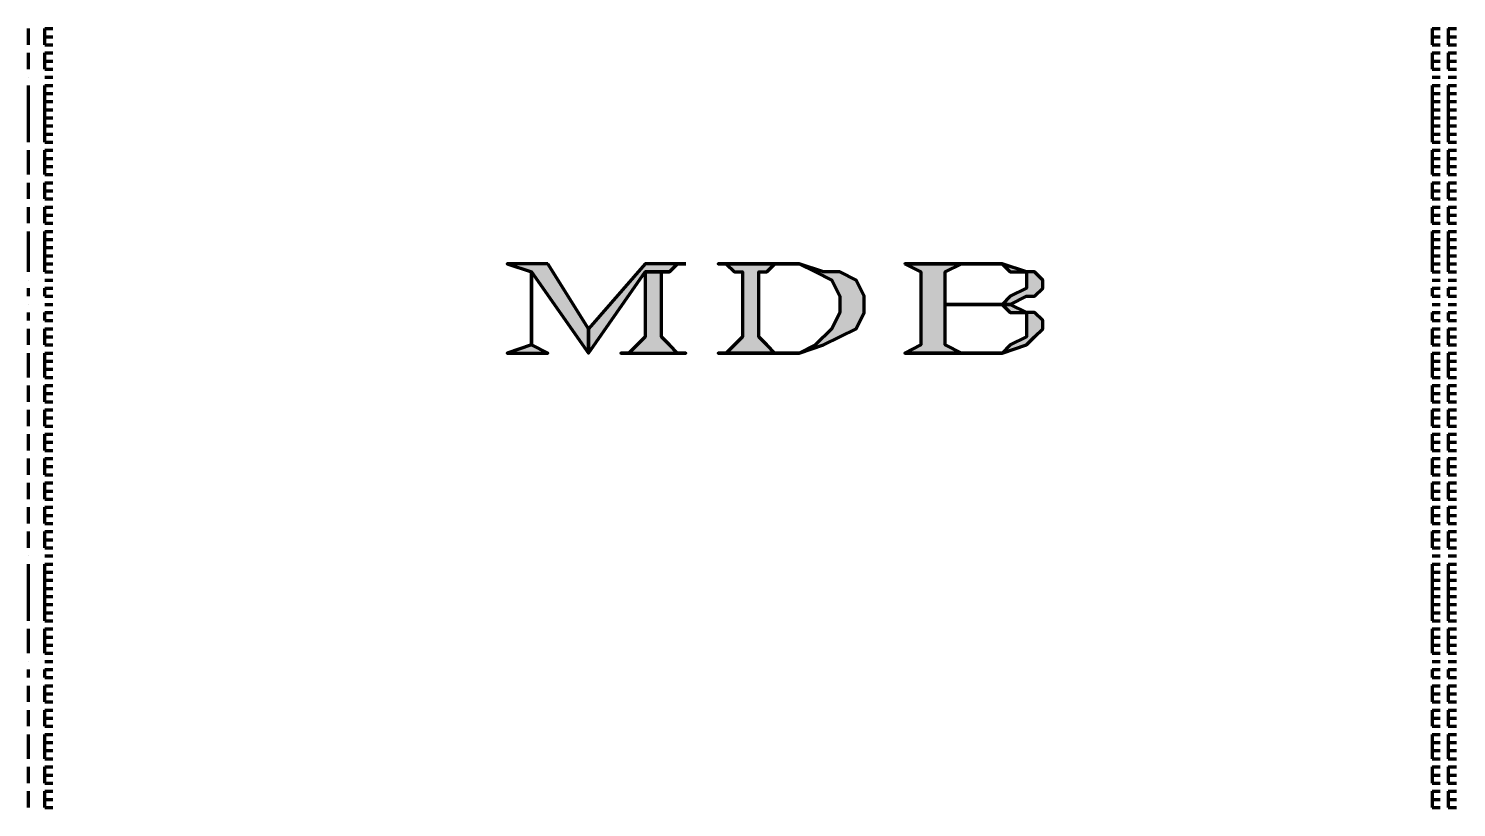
# Model space of a CAD drawing. Header units: inches. Extents: x 16 to 776, y 37 to 575.
# Drawn here: x 648.67 to 678, y 373.17 to 389.17 of the extents above; entities that cross this region are included whole.
import ezdxf

# ---------------------------------------------------------------- set-up
doc = ezdxf.new("R2010")
doc.units = ezdxf.units.IN
doc.header["$MEASUREMENT"] = 0
doc.layers.add('H', color=7, linetype='CONTINUOUS', lineweight=100)
doc.layers.add('P', color=250, linetype='CONTINUOUS', lineweight=100)

msp = doc.modelspace()

# ---------------------------------------------------------------- hatches: boundary and pattern name
at = {"layer": 'H', "linetype": 'Continuous'}
for points in [[(659.333, 384.333), (658.5, 384.333), (659, 384.167), (660.167, 382.5), (660.167, 383)], [(662.167, 384.333), (661.333, 384.333), (660.167, 383), (660.167, 382.5), (661.333, 384.167), (661.833, 384.167), (662, 384.333)], [(664.5, 384.333), (662.833, 384.333), (663, 384.333), (664.5, 384.333), (664.833, 384.167), (665.167, 384), (665.333, 383.667), (665.333, 383.333), (665.167, 383), (664.833, 382.667), (664.5, 382.5), (664, 382.5), (663, 382.5), (662.833, 382.5), (664.5, 382.5), (665, 382.667), (665.333, 382.833), (665.667, 383), (665.833, 383.333), (665.833, 383.667), (665.667, 384), (665.333, 384.167), (665, 384.167)], [(663, 384.333), (663.167, 384.167), (663.333, 384.167), (663.333, 382.833), (663.167, 382.667), (663, 382.5), (664, 382.5), (663.833, 382.667), (663.667, 382.833), (663.667, 384.167), (663.833, 384.167), (664, 384.333), (664.5, 384.333)], [(666.667, 384.333), (667, 384.167), (667, 382.833), (667, 382.667), (666.667, 382.5), (667.833, 382.5), (667.5, 382.667), (667.5, 382.833), (667.5, 383.5), (668.667, 383.5), (668.833, 383.5), (667.5, 383.5), (667.5, 384.167), (667.833, 384.333), (668.667, 384.333)], [(668.667, 384.333), (668.833, 384.167), (669.167, 384.167), (669.167, 383.833), (668.833, 383.667), (668.667, 383.5), (667.5, 383.5), (668.833, 383.5), (669.167, 383.667), (669.333, 383.667), (669.5, 383.833), (669.5, 384), (669.333, 384.167), (669.167, 384.167)], [(661.833, 384.167), (661.333, 384.167), (661.333, 382.833), (661.167, 382.667), (661, 382.5), (660.833, 382.5), (662.167, 382.5), (662, 382.5), (661.833, 382.667), (661.667, 382.833), (661.667, 384.167)], [(668.833, 383.5), (668.667, 383.5), (668.833, 383.333), (669.167, 383.333), (669.167, 382.833), (668.833, 382.667), (668.667, 382.5), (667.833, 382.5), (666.667, 382.5), (668.667, 382.5), (669.167, 382.667), (669.333, 382.833), (669.5, 383), (669.5, 383.167), (669.333, 383.333), (669.167, 383.333)], [(659, 382.667), (658.5, 382.5), (659.333, 382.5)]]:
    msp.add_hatch(color=0, dxfattribs=at).paths.add_polyline_path(points)

# ---------------------------------------------------------------- linework, layer by layer
at = {"layer": 'P', "color": 0, "linetype": 'Continuous'}
for points in [[(648.667, 389), (648.667, 389.167)], [(648.667, 389.167), (648.667, 389.167)], [(648.667, 388.833), (648.667, 389)], [(648.667, 389), (648.667, 389)], [(648.667, 389), (648.667, 389)], [(648.667, 389), (648.667, 389)], [(649, 389), (649, 389.167)], [(649, 389.167), (649.167, 389.167)], [(649, 388.833), (649, 389)], [(649, 389), (649.167, 389)], [(649, 389), (649, 389)], [(649, 389), (649.167, 389)], [(677.5, 389.167), (677.667, 389.167)], [(677.5, 389.167), (677.5, 389)], [(677.5, 389), (677.667, 389)], [(677.5, 389), (677.5, 389)], [(677.5, 389), (677.667, 389)], [(677.5, 389), (677.5, 388.833)], [(677.833, 389.167), (678, 389.167)], [(677.833, 389.167), (677.833, 389)], [(677.833, 389), (678, 389)], [(677.833, 389), (677.833, 389)], [(677.833, 389), (678, 389)], [(677.833, 389), (677.833, 388.833)], [(648.667, 388.833), (648.667, 388.833)], [(649, 388.833), (649.167, 388.833)], [(677.5, 388.833), (677.667, 388.833)], [(677.833, 388.833), (678, 388.833)], [(648.667, 388.5), (648.667, 388.667)], [(648.667, 388.667), (648.667, 388.667)], [(648.667, 388.333), (648.667, 388.5)], [(648.667, 388.5), (648.667, 388.5)], [(648.667, 388.5), (648.667, 388.5)], [(648.667, 388.5), (648.667, 388.5)], [(649, 388.5), (649, 388.667)], [(649, 388.667), (649.167, 388.667)], [(649, 388.333), (649, 388.5)], [(649, 388.5), (649.167, 388.5)], [(649, 388.5), (649, 388.5)], [(649, 388.5), (649.167, 388.5)], [(677.5, 388.667), (677.667, 388.667)], [(677.5, 388.667), (677.5, 388.5)], [(677.5, 388.5), (677.667, 388.5)], [(677.5, 388.5), (677.5, 388.5)], [(677.5, 388.5), (677.667, 388.5)], [(677.5, 388.5), (677.5, 388.333)], [(677.833, 388.667), (678, 388.667)], [(677.833, 388.667), (677.833, 388.5)], [(677.833, 388.5), (678, 388.5)], [(677.833, 388.5), (677.833, 388.5)], [(677.833, 388.5), (678, 388.5)], [(677.833, 388.5), (677.833, 388.333)], [(648.667, 388.333), (648.667, 388.333)], [(648.667, 388.167), (648.667, 388.167)], [(648.667, 388.167), (648.667, 388.167)], [(649, 388.333), (649.167, 388.333)], [(649, 388.167), (649.167, 388.167)], [(649, 388.167), (649.167, 388.167)], [(677.5, 388.333), (677.667, 388.333)], [(677.5, 388.167), (677.667, 388.167)], [(677.5, 388.167), (677.667, 388.167)], [(677.833, 388.333), (678, 388.333)], [(677.833, 388.167), (678, 388.167)], [(677.833, 388.167), (678, 388.167)], [(648.667, 387.833), (648.667, 388)], [(648.667, 388), (648.667, 388)], [(648.667, 388), (648.667, 388)], [(648.667, 388), (648.667, 388)], [(648.667, 387.667), (648.667, 387.833)], [(648.667, 387.833), (648.667, 387.833)], [(649, 387.833), (649, 388)], [(649, 388), (649.167, 388)], [(649, 388), (649, 388)], [(649, 388), (649.167, 388)], [(649, 387.667), (649, 387.833)], [(649, 387.833), (649.167, 387.833)], [(677.5, 388), (677.667, 388)], [(677.5, 388), (677.5, 388)], [(677.5, 388), (677.667, 388)], [(677.5, 388), (677.5, 387.833)], [(677.5, 387.833), (677.667, 387.833)], [(677.5, 387.833), (677.5, 387.667)], [(677.833, 388), (678, 388)], [(677.833, 388), (677.833, 388)], [(677.833, 388), (678, 388)], [(677.833, 388), (677.833, 387.833)], [(677.833, 387.833), (678, 387.833)], [(677.833, 387.833), (677.833, 387.667)], [(648.667, 387.5), (648.667, 387.667)], [(648.667, 387.667), (648.667, 387.667)], [(648.667, 387.667), (648.667, 387.667)], [(648.667, 387.333), (648.667, 387.5)], [(648.667, 387.5), (648.667, 387.5)], [(649, 387.5), (649, 387.667)], [(649, 387.667), (649.167, 387.667)], [(649, 387.667), (649.167, 387.667)], [(649, 387.333), (649, 387.5)], [(649, 387.5), (649.167, 387.5)], [(677.5, 387.667), (677.667, 387.667)], [(677.5, 387.667), (677.667, 387.667)], [(677.5, 387.667), (677.5, 387.5)], [(677.5, 387.5), (677.667, 387.5)], [(677.5, 387.5), (677.5, 387.333)], [(677.833, 387.667), (678, 387.667)], [(677.833, 387.667), (678, 387.667)], [(677.833, 387.667), (677.833, 387.5)], [(677.833, 387.5), (678, 387.5)], [(677.833, 387.5), (677.833, 387.333)], [(648.667, 387.167), (648.667, 387.333)], [(648.667, 387.333), (648.667, 387.333)], [(649, 387.167), (649, 387.333)], [(649, 387.333), (649.167, 387.333)], [(677.5, 387.333), (677.667, 387.333)], [(677.5, 387.333), (677.5, 387.167)], [(677.833, 387.333), (678, 387.333)], [(677.833, 387.333), (677.833, 387.167)], [(648.667, 387), (648.667, 387.167)], [(648.667, 387.167), (648.667, 387.167)], [(648.667, 387.167), (648.667, 387.167)], [(648.667, 386.833), (648.667, 387)], [(648.667, 387), (648.667, 387)], [(649, 387), (649, 387.167)], [(649, 387.167), (649.167, 387.167)], [(649, 387.167), (649.167, 387.167)], [(649, 386.833), (649, 387)], [(649, 387), (649.167, 387)], [(677.5, 387.167), (677.667, 387.167)], [(677.5, 387.167), (677.667, 387.167)], [(677.5, 387.167), (677.5, 387)], [(677.5, 387), (677.667, 387)], [(677.5, 387), (677.5, 386.833)], [(677.833, 387.167), (678, 387.167)], [(677.833, 387.167), (678, 387.167)], [(677.833, 387.167), (677.833, 387)], [(677.833, 387), (678, 387)], [(677.833, 387), (677.833, 386.833)], [(648.667, 386.833), (648.667, 386.833)], [(648.667, 386.833), (648.667, 386.833)], [(648.667, 386.833), (648.667, 386.833)], [(648.667, 386.5), (648.667, 386.667)], [(648.667, 386.667), (648.667, 386.667)], [(649, 386.833), (649.167, 386.833)], [(649, 386.833), (649, 386.833)], [(649, 386.833), (649.167, 386.833)], [(649, 386.5), (649, 386.667)], [(649, 386.667), (649.167, 386.667)], [(677.5, 386.833), (677.667, 386.833)], [(677.5, 386.833), (677.5, 386.833)], [(677.5, 386.833), (677.667, 386.833)], [(677.5, 386.667), (677.667, 386.667)], [(677.5, 386.667), (677.5, 386.5)], [(677.833, 386.833), (678, 386.833)], [(677.833, 386.833), (677.833, 386.833)], [(677.833, 386.833), (678, 386.833)], [(677.833, 386.667), (678, 386.667)], [(677.833, 386.667), (677.833, 386.5)], [(648.667, 386.333), (648.667, 386.5)], [(648.667, 386.5), (648.667, 386.5)], [(648.667, 386.167), (648.667, 386.333)], [(648.667, 386.333), (648.667, 386.333)], [(648.667, 386.333), (648.667, 386.333)], [(648.667, 386.333), (648.667, 386.333)], [(649, 386.333), (649, 386.5)], [(649, 386.5), (649.167, 386.5)], [(649, 386.167), (649, 386.333)], [(649, 386.333), (649.167, 386.333)], [(649, 386.333), (649, 386.333)], [(649, 386.333), (649.167, 386.333)], [(677.5, 386.5), (677.667, 386.5)], [(677.5, 386.5), (677.5, 386.333)], [(677.5, 386.333), (677.667, 386.333)], [(677.5, 386.333), (677.5, 386.333)], [(677.5, 386.333), (677.667, 386.333)], [(677.5, 386.333), (677.5, 386.167)], [(677.833, 386.5), (678, 386.5)], [(677.833, 386.5), (677.833, 386.333)], [(677.833, 386.333), (678, 386.333)], [(677.833, 386.333), (677.833, 386.333)], [(677.833, 386.333), (678, 386.333)], [(677.833, 386.333), (677.833, 386.167)], [(648.667, 386.167), (648.667, 386.167)], [(649, 386.167), (649.167, 386.167)], [(677.5, 386.167), (677.667, 386.167)], [(677.833, 386.167), (678, 386.167)], [(648.667, 385.833), (648.667, 386)], [(648.667, 386), (648.667, 386)], [(648.667, 386), (648.667, 386)], [(648.667, 386), (648.667, 386)], [(648.667, 385.667), (648.667, 385.833)], [(648.667, 385.833), (648.667, 385.833)], [(649, 385.833), (649, 386)], [(649, 386), (649.167, 386)], [(649, 386), (649, 386)], [(649, 386), (649.167, 386)], [(649, 385.667), (649, 385.833)], [(649, 385.833), (649.167, 385.833)], [(677.5, 386), (677.667, 386)], [(677.5, 386), (677.5, 386)], [(677.5, 386), (677.667, 386)], [(677.5, 386), (677.5, 385.833)], [(677.5, 385.833), (677.667, 385.833)], [(677.5, 385.833), (677.5, 385.667)], [(677.833, 386), (678, 386)], [(677.833, 386), (677.833, 386)], [(677.833, 386), (678, 386)], [(677.833, 386), (677.833, 385.833)], [(677.833, 385.833), (678, 385.833)], [(677.833, 385.833), (677.833, 385.667)], [(648.667, 385.667), (648.667, 385.667)], [(648.667, 385.333), (648.667, 385.5)], [(648.667, 385.5), (648.667, 385.5)], [(648.667, 385.5), (648.667, 385.5)], [(648.667, 385.5), (648.667, 385.5)], [(649, 385.667), (649.167, 385.667)], [(649, 385.333), (649, 385.5)], [(649, 385.5), (649.167, 385.5)], [(649, 385.5), (649, 385.5)], [(649, 385.5), (649.167, 385.5)], [(677.5, 385.667), (677.667, 385.667)], [(677.5, 385.5), (677.667, 385.5)], [(677.5, 385.5), (677.5, 385.5)], [(677.5, 385.5), (677.667, 385.5)], [(677.5, 385.5), (677.5, 385.333)], [(677.833, 385.667), (678, 385.667)], [(677.833, 385.5), (678, 385.5)], [(677.833, 385.5), (677.833, 385.5)], [(677.833, 385.5), (678, 385.5)], [(677.833, 385.5), (677.833, 385.333)], [(648.667, 385.167), (648.667, 385.333)], [(648.667, 385.333), (648.667, 385.333)], [(648.667, 385.167), (648.667, 385.167)], [(649, 385.167), (649, 385.333)], [(649, 385.333), (649.167, 385.333)], [(649, 385.167), (649.167, 385.167)], [(677.5, 385.333), (677.667, 385.333)], [(677.5, 385.333), (677.5, 385.167)], [(677.5, 385.167), (677.667, 385.167)], [(677.833, 385.333), (678, 385.333)], [(677.833, 385.333), (677.833, 385.167)], [(677.833, 385.167), (678, 385.167)], [(648.667, 384.833), (648.667, 385)], [(648.667, 385), (648.667, 385)], [(648.667, 385), (648.667, 385)], [(648.667, 385), (648.667, 385)], [(649, 384.833), (649, 385)], [(649, 385), (649.167, 385)], [(649, 385), (649, 385)], [(649, 385), (649.167, 385)], [(677.5, 385), (677.667, 385)], [(677.5, 385), (677.5, 385)], [(677.5, 385), (677.667, 385)], [(677.5, 385), (677.5, 384.833)], [(677.833, 385), (678, 385)], [(677.833, 385), (677.833, 385)], [(677.833, 385), (678, 385)], [(677.833, 385), (677.833, 384.833)], [(648.667, 384.667), (648.667, 384.833)], [(648.667, 384.833), (648.667, 384.833)], [(648.667, 384.5), (648.667, 384.667)], [(648.667, 384.667), (648.667, 384.667)], [(648.667, 384.667), (648.667, 384.667)], [(649, 384.667), (649, 384.833)], [(649, 384.833), (649.167, 384.833)], [(649, 384.5), (649, 384.667)], [(649, 384.667), (649.167, 384.667)], [(649, 384.667), (649.167, 384.667)], [(677.5, 384.833), (677.667, 384.833)], [(677.5, 384.833), (677.5, 384.667)], [(677.5, 384.667), (677.667, 384.667)], [(677.5, 384.667), (677.667, 384.667)], [(677.5, 384.667), (677.5, 384.5)], [(677.833, 384.833), (678, 384.833)], [(677.833, 384.833), (677.833, 384.667)], [(677.833, 384.667), (678, 384.667)], [(677.833, 384.667), (678, 384.667)], [(677.833, 384.667), (677.833, 384.5)], [(648.667, 384.333), (648.667, 384.5)], [(648.667, 384.5), (648.667, 384.5)], [(648.667, 384.167), (648.667, 384.333)], [(648.667, 384.333), (648.667, 384.333)], [(649, 384.333), (649, 384.5)], [(649, 384.5), (649.167, 384.5)], [(649, 384.167), (649, 384.333)], [(649, 384.333), (649.167, 384.333)], [(659.333, 384.333), (658.5, 384.333), (658.5, 384.333), (658.5, 384.333), (659, 384.167), (659, 384.167), (660.167, 382.5), (660.167, 383), (659.333, 384.333)], [(662.167, 384.333), (661.333, 384.333), (660.167, 383), (660.167, 382.5), (660.167, 382.5), (661.333, 384.167), (661.833, 384.167), (662, 384.333), (662.167, 384.333)], [(664.5, 384.333), (662.833, 384.333), (662.833, 384.333), (663, 384.333), (664.5, 384.333), (664.833, 384.167), (665.167, 384), (665.333, 383.667), (665.333, 383.333), (665.167, 383), (664.833, 382.667), (664.5, 382.5), (664, 382.5), (663, 382.5), (662.833, 382.5), (662.833, 382.5), (664.5, 382.5), (665, 382.667), (665.333, 382.833), (665.667, 383), (665.833, 383.333), (665.833, 383.667), (665.667, 384), (665.333, 384.167), (665, 384.167), (664.5, 384.333)], [(663, 384.333), (663.167, 384.167), (663.333, 384.167), (663.333, 382.833), (663.167, 382.667), (663, 382.5), (664, 382.5), (663.833, 382.667), (663.667, 382.833), (663.667, 384.167), (663.833, 384.167), (664, 384.333), (664.5, 384.333), (663, 384.333)], [(666.667, 384.333), (667, 384.167), (667, 384.167), (667, 382.833), (667, 382.667), (666.667, 382.5), (667.833, 382.5), (667.5, 382.667), (667.5, 382.833), (667.5, 383.5), (668.667, 383.5), (668.833, 383.5), (667.5, 383.5), (667.5, 384.167), (667.5, 384.167), (667.833, 384.333), (668.667, 384.333), (666.667, 384.333)], [(666.667, 384.333), (666.667, 384.333), (666.667, 384.333), (668.667, 384.333), (668.833, 384.167), (669.167, 384.167), (669.167, 383.833), (668.833, 383.667), (668.667, 383.5), (667.5, 383.5), (668.833, 383.5), (669.167, 383.667), (669.333, 383.667), (669.5, 383.833), (669.5, 384), (669.333, 384.167), (669.167, 384.167), (668.667, 384.333), (666.667, 384.333)], [(677.5, 384.5), (677.667, 384.5)], [(677.5, 384.5), (677.5, 384.333)], [(677.5, 384.333), (677.667, 384.333)], [(677.5, 384.333), (677.5, 384.167)], [(677.833, 384.5), (678, 384.5)], [(677.833, 384.5), (677.833, 384.333)], [(677.833, 384.333), (678, 384.333)], [(677.833, 384.333), (677.833, 384.167)], [(648.667, 384.167), (648.667, 384.167)], [(648.667, 384.167), (648.667, 384.167)], [(648.667, 384.167), (648.667, 384.167)], [(648.667, 384), (648.667, 384)], [(648.667, 384), (648.667, 384)], [(649, 384.167), (649.167, 384.167)], [(649, 384.167), (649, 384.167)], [(649, 384.167), (649.167, 384.167)], [(649, 384), (649.167, 384)], [(649, 384), (649.167, 384)], [(659, 384.167), (659, 382.667), (658.5, 382.5), (658.5, 382.5), (658.5, 382.5), (659.333, 382.5), (659.333, 382.5), (659.333, 382.5), (659, 382.667), (659, 384.167), (659, 384.167)], [(661.833, 384.167), (661.333, 384.167), (661.333, 382.833), (661.167, 382.667), (661, 382.5), (660.833, 382.5), (660.833, 382.5), (662.167, 382.5), (662.167, 382.5), (662, 382.5), (661.833, 382.667), (661.667, 382.833), (661.667, 384.167), (661.833, 384.167)], [(677.5, 384.167), (677.667, 384.167)], [(677.5, 384.167), (677.5, 384.167)], [(677.5, 384.167), (677.667, 384.167)], [(677.5, 384), (677.667, 384)], [(677.5, 384), (677.667, 384)], [(677.833, 384.167), (678, 384.167)], [(677.833, 384.167), (677.833, 384.167)], [(677.833, 384.167), (678, 384.167)], [(677.833, 384), (678, 384)], [(677.833, 384), (678, 384)], [(648.667, 383.667), (648.667, 383.833)], [(648.667, 383.833), (648.667, 383.833)], [(648.667, 383.833), (648.667, 383.833)], [(648.667, 383.833), (648.667, 383.833)], [(649, 383.667), (649, 383.833)], [(649, 383.833), (649.167, 383.833)], [(649, 383.833), (649, 383.833)], [(649, 383.833), (649.167, 383.833)], [(677.5, 383.833), (677.667, 383.833)], [(677.5, 383.833), (677.5, 383.833)], [(677.5, 383.833), (677.667, 383.833)], [(677.5, 383.833), (677.5, 383.667)], [(677.833, 383.833), (678, 383.833)], [(677.833, 383.833), (677.833, 383.833)], [(677.833, 383.833), (678, 383.833)], [(677.833, 383.833), (677.833, 383.667)], [(648.667, 383.667), (648.667, 383.667)], [(648.667, 383.5), (648.667, 383.5)], [(648.667, 383.5), (648.667, 383.5)], [(649, 383.667), (649.167, 383.667)], [(649, 383.5), (649.167, 383.5)], [(649, 383.5), (649.167, 383.5)], [(668.833, 383.5), (668.667, 383.5), (668.833, 383.333), (669.167, 383.333), (669.167, 382.833), (668.833, 382.667), (668.667, 382.5), (667.833, 382.5), (666.667, 382.5), (666.667, 382.5), (666.667, 382.5), (668.667, 382.5), (669.167, 382.667), (669.333, 382.833), (669.5, 383), (669.5, 383.167), (669.333, 383.333), (669.167, 383.333), (668.833, 383.5)], [(677.5, 383.667), (677.667, 383.667)], [(677.5, 383.5), (677.667, 383.5)], [(677.5, 383.5), (677.667, 383.5)], [(677.833, 383.667), (678, 383.667)], [(677.833, 383.5), (678, 383.5)], [(677.833, 383.5), (678, 383.5)], [(648.667, 383.167), (648.667, 383.333)], [(648.667, 383.333), (648.667, 383.333)], [(648.667, 383.333), (648.667, 383.333)], [(648.667, 383.333), (648.667, 383.333)], [(648.667, 383.167), (648.667, 383.167)], [(649, 383.167), (649, 383.333)], [(649, 383.333), (649.167, 383.333)], [(649, 383.333), (649, 383.333)], [(649, 383.333), (649.167, 383.333)], [(649, 383.167), (649.167, 383.167)], [(677.5, 383.333), (677.667, 383.333)], [(677.5, 383.333), (677.5, 383.333)], [(677.5, 383.333), (677.667, 383.333)], [(677.5, 383.333), (677.5, 383.167)], [(677.5, 383.167), (677.667, 383.167)], [(677.833, 383.333), (678, 383.333)], [(677.833, 383.333), (677.833, 383.333)], [(677.833, 383.333), (678, 383.333)], [(677.833, 383.333), (677.833, 383.167)], [(677.833, 383.167), (678, 383.167)], [(648.667, 382.833), (648.667, 383)], [(648.667, 383), (648.667, 383)], [(648.667, 383), (648.667, 383)], [(648.667, 383), (648.667, 383)], [(648.667, 382.667), (648.667, 382.833)], [(648.667, 382.833), (648.667, 382.833)], [(649, 382.833), (649, 383)], [(649, 383), (649.167, 383)], [(649, 383), (649.167, 383)], [(649, 383), (649.167, 383)], [(649, 382.667), (649, 382.833)], [(649, 382.833), (649.167, 382.833)], [(677.5, 383), (677.667, 383)], [(677.5, 383), (677.667, 383)], [(677.5, 383), (677.667, 383)], [(677.5, 383), (677.5, 382.833)], [(677.5, 382.833), (677.667, 382.833)], [(677.5, 382.833), (677.5, 382.667)], [(677.833, 383), (678, 383)], [(677.833, 383), (678, 383)], [(677.833, 383), (678, 383)], [(677.833, 383), (677.833, 382.833)], [(677.833, 382.833), (678, 382.833)], [(677.833, 382.833), (677.833, 382.667)], [(648.667, 382.667), (648.667, 382.667)], [(649, 382.667), (649.167, 382.667)], [(677.5, 382.667), (677.667, 382.667)], [(677.833, 382.667), (678, 382.667)], [(648.667, 382.333), (648.667, 382.5)], [(648.667, 382.5), (648.667, 382.5)], [(648.667, 382.5), (648.667, 382.5)], [(648.667, 382.5), (648.667, 382.5)], [(648.667, 382.167), (648.667, 382.333)], [(648.667, 382.333), (648.667, 382.333)], [(649, 382.333), (649, 382.5)], [(649, 382.5), (649.167, 382.5)], [(649, 382.5), (649.167, 382.5)], [(649, 382.5), (649.167, 382.5)], [(649, 382.167), (649, 382.333)], [(649, 382.333), (649.167, 382.333)], [(677.5, 382.5), (677.667, 382.5)], [(677.5, 382.5), (677.667, 382.5)], [(677.5, 382.5), (677.667, 382.5)], [(677.5, 382.5), (677.5, 382.333)], [(677.5, 382.333), (677.667, 382.333)], [(677.5, 382.333), (677.5, 382.167)], [(677.833, 382.5), (678, 382.5)], [(677.833, 382.5), (678, 382.5)], [(677.833, 382.5), (678, 382.5)], [(677.833, 382.5), (677.833, 382.333)], [(677.833, 382.333), (678, 382.333)], [(677.833, 382.333), (677.833, 382.167)], [(648.667, 382), (648.667, 382.167)], [(648.667, 382.167), (648.667, 382.167)], [(648.667, 382), (648.667, 382)], [(648.667, 382), (648.667, 382)], [(648.667, 382), (648.667, 382)], [(649, 382), (649, 382.167)], [(649, 382.167), (649.167, 382.167)], [(649, 382), (649.167, 382)], [(649, 382), (649, 382)], [(649, 382), (649.167, 382)], [(677.5, 382.167), (677.667, 382.167)], [(677.5, 382.167), (677.5, 382)], [(677.5, 382), (677.667, 382)], [(677.5, 382), (677.5, 382)], [(677.5, 382), (677.667, 382)], [(677.833, 382.167), (678, 382.167)], [(677.833, 382.167), (677.833, 382)], [(677.833, 382), (678, 382)], [(677.833, 382), (677.833, 382)], [(677.833, 382), (678, 382)], [(648.667, 381.667), (648.667, 381.833)], [(648.667, 381.833), (648.667, 381.833)], [(648.667, 381.5), (648.667, 381.667)], [(648.667, 381.667), (648.667, 381.667)], [(648.667, 381.667), (648.667, 381.667)], [(648.667, 381.667), (648.667, 381.667)], [(649, 381.667), (649, 381.833)], [(649, 381.833), (649.167, 381.833)], [(649, 381.5), (649, 381.667)], [(649, 381.667), (649.167, 381.667)], [(649, 381.667), (649, 381.667)], [(649, 381.667), (649.167, 381.667)], [(677.5, 381.833), (677.667, 381.833)], [(677.5, 381.833), (677.5, 381.667)], [(677.5, 381.667), (677.667, 381.667)], [(677.5, 381.667), (677.5, 381.667)], [(677.5, 381.667), (677.667, 381.667)], [(677.5, 381.667), (677.5, 381.5)], [(677.833, 381.833), (678, 381.833)], [(677.833, 381.833), (677.833, 381.667)], [(677.833, 381.667), (678, 381.667)], [(677.833, 381.667), (677.833, 381.667)], [(677.833, 381.667), (678, 381.667)], [(677.833, 381.667), (677.833, 381.5)], [(648.667, 381.5), (648.667, 381.5)], [(649, 381.5), (649.167, 381.5)], [(677.5, 381.5), (677.667, 381.5)], [(677.833, 381.5), (678, 381.5)], [(648.667, 381.167), (648.667, 381.333)], [(648.667, 381.333), (648.667, 381.333)], [(648.667, 381), (648.667, 381.167)], [(648.667, 381.167), (648.667, 381.167)], [(648.667, 381.167), (648.667, 381.167)], [(648.667, 381.167), (648.667, 381.167)], [(649, 381.167), (649, 381.333)], [(649, 381.333), (649.167, 381.333)], [(649, 381), (649, 381.167)], [(649, 381.167), (649.167, 381.167)], [(649, 381.167), (649, 381.167)], [(649, 381.167), (649.167, 381.167)], [(677.5, 381.333), (677.667, 381.333)], [(677.5, 381.333), (677.5, 381.167)], [(677.5, 381.167), (677.667, 381.167)], [(677.5, 381.167), (677.5, 381.167)], [(677.5, 381.167), (677.667, 381.167)], [(677.5, 381.167), (677.5, 381)], [(677.833, 381.333), (678, 381.333)], [(677.833, 381.333), (677.833, 381.167)], [(677.833, 381.167), (678, 381.167)], [(677.833, 381.167), (677.833, 381.167)], [(677.833, 381.167), (678, 381.167)], [(677.833, 381.167), (677.833, 381)], [(648.667, 381), (648.667, 381)], [(648.667, 380.667), (648.667, 380.833)], [(648.667, 380.833), (648.667, 380.833)], [(648.667, 380.833), (648.667, 380.833)], [(648.667, 380.833), (648.667, 380.833)], [(649, 381), (649.167, 381)], [(649, 380.667), (649, 380.833)], [(649, 380.833), (649.167, 380.833)], [(649, 380.833), (649, 380.833)], [(649, 380.833), (649.167, 380.833)], [(677.5, 381), (677.667, 381)], [(677.5, 380.833), (677.667, 380.833)], [(677.5, 380.833), (677.5, 380.833)], [(677.5, 380.833), (677.667, 380.833)], [(677.5, 380.833), (677.5, 380.667)], [(677.833, 381), (678, 381)], [(677.833, 380.833), (678, 380.833)], [(677.833, 380.833), (677.833, 380.833)], [(677.833, 380.833), (678, 380.833)], [(677.833, 380.833), (677.833, 380.667)], [(648.667, 380.5), (648.667, 380.667)], [(648.667, 380.667), (648.667, 380.667)], [(648.667, 380.5), (648.667, 380.5)], [(649, 380.5), (649, 380.667)], [(649, 380.667), (649.167, 380.667)], [(649, 380.5), (649.167, 380.5)], [(677.5, 380.667), (677.667, 380.667)], [(677.5, 380.667), (677.5, 380.5)], [(677.5, 380.5), (677.667, 380.5)], [(677.833, 380.667), (678, 380.667)], [(677.833, 380.667), (677.833, 380.5)], [(677.833, 380.5), (678, 380.5)], [(648.667, 380.167), (648.667, 380.333)], [(648.667, 380.333), (648.667, 380.333)], [(648.667, 380.333), (648.667, 380.333)], [(648.667, 380.333), (648.667, 380.333)], [(648.667, 380), (648.667, 380.167)], [(648.667, 380.167), (648.667, 380.167)], [(649, 380.167), (649, 380.333)], [(649, 380.333), (649.167, 380.333)], [(649, 380.333), (649.167, 380.333)], [(649, 380.333), (649.167, 380.333)], [(649, 380), (649, 380.167)], [(649, 380.167), (649.167, 380.167)], [(677.5, 380.333), (677.667, 380.333)], [(677.5, 380.333), (677.667, 380.333)], [(677.5, 380.333), (677.667, 380.333)], [(677.5, 380.333), (677.5, 380.167)], [(677.5, 380.167), (677.667, 380.167)], [(677.5, 380.167), (677.5, 380)], [(677.833, 380.333), (678, 380.333)], [(677.833, 380.333), (678, 380.333)], [(677.833, 380.333), (678, 380.333)], [(677.833, 380.333), (677.833, 380.167)], [(677.833, 380.167), (678, 380.167)], [(677.833, 380.167), (677.833, 380)], [(648.667, 380), (648.667, 380)], [(648.667, 380), (648.667, 380)], [(648.667, 380), (648.667, 380)], [(649, 380), (649.167, 380)], [(649, 380), (649, 380)], [(649, 380), (649.167, 380)], [(677.5, 380), (677.667, 380)], [(677.5, 380), (677.5, 380)], [(677.5, 380), (677.667, 380)], [(677.833, 380), (678, 380)], [(677.833, 380), (677.833, 380)], [(677.833, 380), (678, 380)], [(648.667, 379.667), (648.667, 379.833)], [(648.667, 379.833), (648.667, 379.833)], [(648.667, 379.5), (648.667, 379.667)], [(648.667, 379.667), (648.667, 379.667)], [(649, 379.667), (649, 379.833)], [(649, 379.833), (649.167, 379.833)], [(649, 379.5), (649, 379.667)], [(649, 379.667), (649.167, 379.667)], [(677.5, 379.833), (677.667, 379.833)], [(677.5, 379.833), (677.5, 379.667)], [(677.5, 379.667), (677.667, 379.667)], [(677.5, 379.667), (677.5, 379.5)], [(677.833, 379.833), (678, 379.833)], [(677.833, 379.833), (677.833, 379.667)], [(677.833, 379.667), (678, 379.667)], [(677.833, 379.667), (677.833, 379.5)], [(648.667, 379.5), (648.667, 379.5)], [(648.667, 379.5), (648.667, 379.5)], [(648.667, 379.5), (648.667, 379.5)], [(648.667, 379.167), (648.667, 379.333)], [(648.667, 379.333), (648.667, 379.333)], [(649, 379.5), (649.167, 379.5)], [(649, 379.5), (649, 379.5)], [(649, 379.5), (649.167, 379.5)], [(649, 379.167), (649, 379.333)], [(649, 379.333), (649.167, 379.333)], [(677.5, 379.5), (677.667, 379.5)], [(677.5, 379.5), (677.5, 379.5)], [(677.5, 379.5), (677.667, 379.5)], [(677.5, 379.333), (677.667, 379.333)], [(677.5, 379.333), (677.5, 379.167)], [(677.833, 379.5), (678, 379.5)], [(677.833, 379.5), (677.833, 379.5)], [(677.833, 379.5), (678, 379.5)], [(677.833, 379.333), (678, 379.333)], [(677.833, 379.333), (677.833, 379.167)], [(648.667, 379), (648.667, 379.167)], [(648.667, 379.167), (648.667, 379.167)], [(648.667, 379), (648.667, 379)], [(648.667, 379), (648.667, 379)], [(648.667, 379), (648.667, 379)], [(649, 379), (649, 379.167)], [(649, 379.167), (649.167, 379.167)], [(649, 379), (649.167, 379)], [(649, 379), (649, 379)], [(649, 379), (649.167, 379)], [(677.5, 379.167), (677.667, 379.167)], [(677.5, 379.167), (677.5, 379)], [(677.5, 379), (677.667, 379)], [(677.5, 379), (677.5, 379)], [(677.5, 379), (677.667, 379)], [(677.833, 379.167), (678, 379.167)], [(677.833, 379.167), (677.833, 379)], [(677.833, 379), (678, 379)], [(677.833, 379), (677.833, 379)], [(677.833, 379), (678, 379)], [(648.667, 378.667), (648.667, 378.833)], [(648.667, 378.833), (648.667, 378.833)], [(649, 378.667), (649, 378.833)], [(649, 378.833), (649.167, 378.833)], [(677.5, 378.833), (677.667, 378.833)], [(677.5, 378.833), (677.5, 378.667)], [(677.833, 378.833), (678, 378.833)], [(677.833, 378.833), (677.833, 378.667)], [(648.667, 378.5), (648.667, 378.667)], [(648.667, 378.667), (648.667, 378.667)], [(648.667, 378.667), (648.667, 378.667)], [(648.667, 378.667), (648.667, 378.667)], [(648.667, 378.5), (648.667, 378.5)], [(649, 378.5), (649, 378.667)], [(649, 378.667), (649.167, 378.667)], [(649, 378.667), (649, 378.667)], [(649, 378.667), (649.167, 378.667)], [(649, 378.5), (649.167, 378.5)], [(677.5, 378.667), (677.667, 378.667)], [(677.5, 378.667), (677.5, 378.667)], [(677.5, 378.667), (677.667, 378.667)], [(677.5, 378.667), (677.5, 378.5)], [(677.5, 378.5), (677.667, 378.5)], [(677.833, 378.667), (678, 378.667)], [(677.833, 378.667), (677.833, 378.667)], [(677.833, 378.667), (678, 378.667)], [(677.833, 378.667), (677.833, 378.5)], [(677.833, 378.5), (678, 378.5)], [(648.667, 378.333), (648.667, 378.333)], [(648.667, 378.333), (648.667, 378.333)], [(648.667, 378), (648.667, 378.167)], [(648.667, 378.167), (648.667, 378.167)], [(648.667, 378.167), (648.667, 378.167)], [(648.667, 378.167), (648.667, 378.167)], [(649, 378.333), (649.167, 378.333)], [(649, 378.333), (649.167, 378.333)], [(649, 378), (649, 378.167)], [(649, 378.167), (649.167, 378.167)], [(649, 378.167), (649.167, 378.167)], [(649, 378.167), (649.167, 378.167)], [(677.5, 378.333), (677.667, 378.333)], [(677.5, 378.333), (677.667, 378.333)], [(677.5, 378.167), (677.667, 378.167)], [(677.5, 378.167), (677.667, 378.167)], [(677.5, 378.167), (677.667, 378.167)], [(677.5, 378.167), (677.5, 378)], [(677.833, 378.333), (678, 378.333)], [(677.833, 378.333), (678, 378.333)], [(677.833, 378.167), (678, 378.167)], [(677.833, 378.167), (678, 378.167)], [(677.833, 378.167), (678, 378.167)], [(677.833, 378.167), (677.833, 378)], [(648.667, 377.833), (648.667, 378)], [(648.667, 378), (648.667, 378)], [(648.667, 377.667), (648.667, 377.833)], [(648.667, 377.833), (648.667, 377.833)], [(648.667, 377.833), (648.667, 377.833)], [(649, 377.833), (649, 378)], [(649, 378), (649.167, 378)], [(649, 377.667), (649, 377.833)], [(649, 377.833), (649.167, 377.833)], [(649, 377.833), (649.167, 377.833)], [(677.5, 378), (677.667, 378)], [(677.5, 378), (677.5, 377.833)], [(677.5, 377.833), (677.667, 377.833)], [(677.5, 377.833), (677.667, 377.833)], [(677.5, 377.833), (677.5, 377.667)], [(677.833, 378), (678, 378)], [(677.833, 378), (677.833, 377.833)], [(677.833, 377.833), (678, 377.833)], [(677.833, 377.833), (678, 377.833)], [(677.833, 377.833), (677.833, 377.667)], [(648.667, 377.5), (648.667, 377.667)], [(648.667, 377.667), (648.667, 377.667)], [(649, 377.5), (649, 377.667)], [(649, 377.667), (649.167, 377.667)], [(677.5, 377.667), (677.667, 377.667)], [(677.5, 377.667), (677.5, 377.5)], [(677.833, 377.667), (678, 377.667)], [(677.833, 377.667), (677.833, 377.5)], [(648.667, 377.333), (648.667, 377.5)], [(648.667, 377.5), (648.667, 377.5)], [(648.667, 377.167), (648.667, 377.333)], [(648.667, 377.333), (648.667, 377.333)], [(648.667, 377.333), (648.667, 377.333)], [(649, 377.333), (649, 377.5)], [(649, 377.5), (649.167, 377.5)], [(649, 377.167), (649, 377.333)], [(649, 377.333), (649.167, 377.333)], [(649, 377.333), (649.167, 377.333)], [(677.5, 377.5), (677.667, 377.5)], [(677.5, 377.5), (677.5, 377.333)], [(677.5, 377.333), (677.667, 377.333)], [(677.5, 377.333), (677.667, 377.333)], [(677.5, 377.333), (677.5, 377.167)], [(677.833, 377.5), (678, 377.5)], [(677.833, 377.5), (677.833, 377.333)], [(677.833, 377.333), (678, 377.333)], [(677.833, 377.333), (678, 377.333)], [(677.833, 377.333), (677.833, 377.167)], [(648.667, 377), (648.667, 377.167)], [(648.667, 377.167), (648.667, 377.167)], [(648.667, 377), (648.667, 377)], [(648.667, 377), (648.667, 377)], [(648.667, 377), (648.667, 377)], [(649, 377), (649, 377.167)], [(649, 377.167), (649.167, 377.167)], [(649, 377), (649.167, 377)], [(649, 377), (649, 377)], [(649, 377), (649.167, 377)], [(677.5, 377.167), (677.667, 377.167)], [(677.5, 377.167), (677.5, 377)], [(677.5, 377), (677.667, 377)], [(677.5, 377), (677.5, 377)], [(677.5, 377), (677.667, 377)], [(677.833, 377.167), (678, 377.167)], [(677.833, 377.167), (677.833, 377)], [(677.833, 377), (678, 377)], [(677.833, 377), (677.833, 377)], [(677.833, 377), (678, 377)], [(648.667, 376.667), (648.667, 376.833)], [(648.667, 376.833), (648.667, 376.833)], [(648.667, 376.5), (648.667, 376.667)], [(648.667, 376.667), (648.667, 376.667)], [(649, 376.667), (649, 376.833)], [(649, 376.833), (649.167, 376.833)], [(649, 376.5), (649, 376.667)], [(649, 376.667), (649.167, 376.667)], [(677.5, 376.833), (677.667, 376.833)], [(677.5, 376.833), (677.5, 376.667)], [(677.5, 376.667), (677.667, 376.667)], [(677.5, 376.667), (677.5, 376.5)], [(677.833, 376.833), (678, 376.833)], [(677.833, 376.833), (677.833, 376.667)], [(677.833, 376.667), (678, 376.667)], [(677.833, 376.667), (677.833, 376.5)], [(648.667, 376.333), (648.667, 376.5)], [(648.667, 376.5), (648.667, 376.5)], [(648.667, 376.5), (648.667, 376.5)], [(648.667, 376.5), (648.667, 376.5)], [(649, 376.333), (649, 376.5)], [(649, 376.5), (649.167, 376.5)], [(649, 376.5), (649, 376.5)], [(649, 376.5), (649.167, 376.5)], [(677.5, 376.5), (677.667, 376.5)], [(677.5, 376.5), (677.5, 376.5)], [(677.5, 376.5), (677.667, 376.5)], [(677.5, 376.5), (677.5, 376.333)], [(677.833, 376.5), (678, 376.5)], [(677.833, 376.5), (677.833, 376.5)], [(677.833, 376.5), (678, 376.5)], [(677.833, 376.5), (677.833, 376.333)], [(648.667, 376.333), (648.667, 376.333)], [(648.667, 376.167), (648.667, 376.167)], [(648.667, 376.167), (648.667, 376.167)], [(649, 376.333), (649.167, 376.333)], [(649, 376.167), (649.167, 376.167)], [(649, 376.167), (649.167, 376.167)], [(677.5, 376.333), (677.667, 376.333)], [(677.5, 376.167), (677.667, 376.167)], [(677.5, 376.167), (677.667, 376.167)], [(677.833, 376.333), (678, 376.333)], [(677.833, 376.167), (678, 376.167)], [(677.833, 376.167), (678, 376.167)], [(648.667, 375.833), (648.667, 376)], [(648.667, 376), (648.667, 376)], [(648.667, 376), (648.667, 376)], [(648.667, 376), (648.667, 376)], [(648.667, 375.833), (648.667, 375.833)], [(649, 375.833), (649, 376)], [(649, 376), (649.167, 376)], [(649, 376), (649, 376)], [(649, 376), (649.167, 376)], [(649, 375.833), (649.167, 375.833)], [(677.5, 376), (677.667, 376)], [(677.5, 376), (677.5, 376)], [(677.5, 376), (677.667, 376)], [(677.5, 376), (677.5, 375.833)], [(677.5, 375.833), (677.667, 375.833)], [(677.833, 376), (678, 376)], [(677.833, 376), (677.833, 376)], [(677.833, 376), (678, 376)], [(677.833, 376), (677.833, 375.833)], [(677.833, 375.833), (678, 375.833)], [(648.667, 375.5), (648.667, 375.667)], [(648.667, 375.667), (648.667, 375.667)], [(648.667, 375.667), (648.667, 375.667)], [(648.667, 375.667), (648.667, 375.667)], [(648.667, 375.333), (648.667, 375.5)], [(648.667, 375.5), (648.667, 375.5)], [(649, 375.5), (649, 375.667)], [(649, 375.667), (649.167, 375.667)], [(649, 375.667), (649.167, 375.667)], [(649, 375.667), (649.167, 375.667)], [(649, 375.333), (649, 375.5)], [(649, 375.5), (649.167, 375.5)], [(677.5, 375.667), (677.667, 375.667)], [(677.5, 375.667), (677.667, 375.667)], [(677.5, 375.667), (677.667, 375.667)], [(677.5, 375.667), (677.5, 375.5)], [(677.5, 375.5), (677.667, 375.5)], [(677.5, 375.5), (677.5, 375.333)], [(677.833, 375.667), (678, 375.667)], [(677.833, 375.667), (678, 375.667)], [(677.833, 375.667), (678, 375.667)], [(677.833, 375.667), (677.833, 375.5)], [(677.833, 375.5), (678, 375.5)], [(677.833, 375.5), (677.833, 375.333)], [(648.667, 375.333), (648.667, 375.333)], [(649, 375.333), (649.167, 375.333)], [(677.5, 375.333), (677.667, 375.333)], [(677.833, 375.333), (678, 375.333)], [(648.667, 375), (648.667, 375.167)], [(648.667, 375.167), (648.667, 375.167)], [(648.667, 375.167), (648.667, 375.167)], [(648.667, 375.167), (648.667, 375.167)], [(648.667, 374.833), (648.667, 375)], [(648.667, 375), (648.667, 375)], [(649, 375), (649, 375.167)], [(649, 375.167), (649.167, 375.167)], [(649, 375.167), (649.167, 375.167)], [(649, 375.167), (649.167, 375.167)], [(649, 374.833), (649, 375)], [(649, 375), (649.167, 375)], [(677.5, 375.167), (677.667, 375.167)], [(677.5, 375.167), (677.667, 375.167)], [(677.5, 375.167), (677.667, 375.167)], [(677.5, 375.167), (677.5, 375)], [(677.5, 375), (677.667, 375)], [(677.5, 375), (677.5, 374.833)], [(677.833, 375.167), (678, 375.167)], [(677.833, 375.167), (678, 375.167)], [(677.833, 375.167), (678, 375.167)], [(677.833, 375.167), (677.833, 375)], [(677.833, 375), (678, 375)], [(677.833, 375), (677.833, 374.833)], [(648.667, 374.833), (648.667, 374.833)], [(648.667, 374.833), (648.667, 374.833)], [(648.667, 374.833), (648.667, 374.833)], [(648.667, 374.5), (648.667, 374.667)], [(648.667, 374.667), (648.667, 374.667)], [(649, 374.833), (649.167, 374.833)], [(649, 374.833), (649.167, 374.833)], [(649, 374.833), (649.167, 374.833)], [(649, 374.5), (649, 374.667)], [(649, 374.667), (649.167, 374.667)], [(677.5, 374.833), (677.667, 374.833)], [(677.5, 374.833), (677.667, 374.833)], [(677.5, 374.833), (677.667, 374.833)], [(677.5, 374.667), (677.667, 374.667)], [(677.5, 374.667), (677.5, 374.5)], [(677.833, 374.833), (678, 374.833)], [(677.833, 374.833), (678, 374.833)], [(677.833, 374.833), (678, 374.833)], [(677.833, 374.667), (678, 374.667)], [(677.833, 374.667), (677.833, 374.5)], [(648.667, 374.333), (648.667, 374.5)], [(648.667, 374.5), (648.667, 374.5)], [(648.667, 374.167), (648.667, 374.333)], [(648.667, 374.333), (648.667, 374.333)], [(648.667, 374.333), (648.667, 374.333)], [(648.667, 374.333), (648.667, 374.333)], [(649, 374.333), (649, 374.5)], [(649, 374.5), (649.167, 374.5)], [(649, 374.167), (649, 374.333)], [(649, 374.333), (649.167, 374.333)], [(649, 374.333), (649, 374.333)], [(649, 374.333), (649.167, 374.333)], [(677.5, 374.5), (677.667, 374.5)], [(677.5, 374.5), (677.5, 374.333)], [(677.5, 374.333), (677.667, 374.333)], [(677.5, 374.333), (677.5, 374.333)], [(677.5, 374.333), (677.667, 374.333)], [(677.5, 374.333), (677.5, 374.167)], [(677.833, 374.5), (678, 374.5)], [(677.833, 374.5), (677.833, 374.333)], [(677.833, 374.333), (678, 374.333)], [(677.833, 374.333), (677.833, 374.333)], [(677.833, 374.333), (678, 374.333)], [(677.833, 374.333), (677.833, 374.167)], [(648.667, 374.167), (648.667, 374.167)], [(649, 374.167), (649.167, 374.167)], [(677.5, 374.167), (677.667, 374.167)], [(677.833, 374.167), (678, 374.167)], [(648.667, 373.833), (648.667, 374)], [(648.667, 374), (648.667, 374)], [(648.667, 374), (648.667, 374)], [(648.667, 374), (648.667, 374)], [(648.667, 373.667), (648.667, 373.833)], [(648.667, 373.833), (648.667, 373.833)], [(649, 373.833), (649, 374)], [(649, 374), (649.167, 374)], [(649, 374), (649, 374)], [(649, 374), (649.167, 374)], [(649, 373.667), (649, 373.833)], [(649, 373.833), (649.167, 373.833)], [(677.5, 374), (677.667, 374)], [(677.5, 374), (677.5, 374)], [(677.5, 374), (677.667, 374)], [(677.5, 374), (677.5, 373.833)], [(677.5, 373.833), (677.667, 373.833)], [(677.5, 373.833), (677.5, 373.667)], [(677.833, 374), (678, 374)], [(677.833, 374), (677.833, 374)], [(677.833, 374), (678, 374)], [(677.833, 374), (677.833, 373.833)], [(677.833, 373.833), (678, 373.833)], [(677.833, 373.833), (677.833, 373.667)], [(648.667, 373.667), (648.667, 373.667)], [(648.667, 373.333), (648.667, 373.5)], [(648.667, 373.5), (648.667, 373.5)], [(648.667, 373.5), (648.667, 373.5)], [(648.667, 373.5), (648.667, 373.5)], [(649, 373.667), (649.167, 373.667)], [(649, 373.333), (649, 373.5)], [(649, 373.5), (649.167, 373.5)], [(649, 373.5), (649, 373.5)], [(649, 373.5), (649.167, 373.5)], [(677.5, 373.667), (677.667, 373.667)], [(677.5, 373.5), (677.667, 373.5)], [(677.5, 373.5), (677.5, 373.5)], [(677.5, 373.5), (677.667, 373.5)], [(677.5, 373.5), (677.5, 373.333)], [(677.833, 373.667), (678, 373.667)], [(677.833, 373.5), (678, 373.5)], [(677.833, 373.5), (677.833, 373.5)], [(677.833, 373.5), (678, 373.5)], [(677.833, 373.5), (677.833, 373.333)], [(648.667, 373.167), (648.667, 373.333)], [(648.667, 373.333), (648.667, 373.333)], [(648.667, 373.167), (648.667, 373.167)], [(649, 373.167), (649, 373.333)], [(649, 373.333), (649.167, 373.333)], [(649, 373.167), (649.167, 373.167)], [(677.5, 373.333), (677.667, 373.333)], [(677.5, 373.333), (677.5, 373.167)], [(677.5, 373.167), (677.667, 373.167)], [(677.833, 373.333), (678, 373.333)], [(677.833, 373.333), (677.833, 373.167)], [(677.833, 373.167), (678, 373.167)]]:
    msp.add_lwpolyline(points, dxfattribs=at)

doc.saveas('drawing.dxf')
